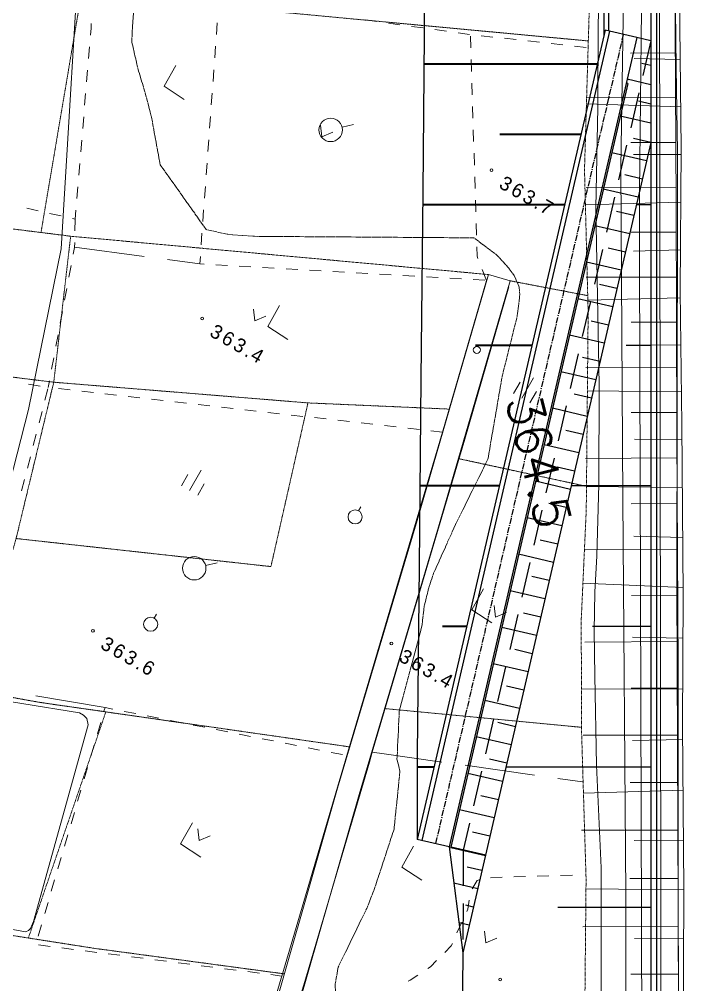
# Model space of a CAD drawing. Header units: millimetres. Extents: x 432273 to 1023813, y -32657 to 705940.
# Drawn here: x 690123 to 761092, y 219158 to 322188 of the extents above; entities that cross this region are included whole.
import ezdxf

# ---------------------------------------------------------------- set-up
doc = ezdxf.new("R2010")
doc.units = ezdxf.units.MM
doc.header["$LTSCALE"] = 100
for name, pattern in [('561019', [1, 0.5, -0.5]), ('56301', [0.5, 0.25, -0.25]), ('56302', [2, 1.5, -0.5]), ('57103', [5.5, 5, -0.5]), ('CENTER', [2, 1.25, -0.25, 0.25, -0.25]), ('DASHED', [19.05, 12.7, -6.35]), ('SXF_一点短鎖線', [9.25, 6, -1.5, 0.25, -1.5])]:
    doc.linetypes.add(name, pattern=pattern)
for name, color, linetype, lineweight in [('D-BGD', 7, 'Continuous', 13), ('D-BMK', 2, 'SXF_一点短鎖線', 13), ('D-BYP-STR2', 6, 'Continuous', 25), ('●予備設計_LP横断', 7, 'Continuous', 13)]:
    doc.layers.add(name, color=color, linetype=linetype, lineweight=lineweight)
doc.styles.add('BIGFONT', font='txt', dxfattribs={"height": 0.2, "bigfont": 'BIGFONT'})
doc.styles.add('Style-WORKING', font='WORKING.shx')

# ---------------------------------------------------------------- blocks, each defined once
blk = doc.blocks.new('M6334')
at = {"layer": '●予備設計_LP横断', "linetype": 'Continuous', "lineweight": 9}
for p, q in [((0, -1.25), (0, 1.25)), ((-1, -1.25), (-1, 0.15)), ((1, -1.25), (1, 0.15))]:
    blk.add_line(p, q, dxfattribs=at)
blk = doc.blocks.new('M6319')
at = {"layer": '●予備設計_LP横断', "linetype": 'Continuous', "lineweight": 9}
blk.add_line((0, 0.5), (0, 1), dxfattribs=at)
blk.add_circle((0, -0.25), 0.75, dxfattribs=at)
blk = doc.blocks.new('M6313')
at = {"layer": '●予備設計_LP横断', "linetype": 'Continuous', "lineweight": 9, "flags": 128}
blk.add_lwpolyline([(-0.75, 0), (0, -1), (0.75, 0)], dxfattribs=at)
blk = doc.blocks.new('M7312')
at = {"layer": '●予備設計_LP横断', "linetype": 'Continuous', "lineweight": 20}
blk.add_circle((0, 0), 0.15, dxfattribs=at)
blk = doc.blocks.new('21311212131313131')
at = {"layer": 'D-BGD', "linetype": 'Continuous'}
for p, q in [((2793051.2034, -1227032.9988), (2793597.8667, -1237644.4188)), ((2798361.9389, -1226886.86), (2798527.5881, -1232145.8119)), ((2803672.7019, -1226741.9534), (2803788.5806, -1237163.8764)), ((2808913.9697, -1226652.7507), (2808972.0809, -1231879.1735)), ((2750527.7847, -1228086.4055), (2750640.5949, -1238118.2714)), ((2755636.8711, -1227926.9285), (2755693.9744, -1232996.3517)), ((2760746.2626, -1227777.3918), (2760861.2553, -1238003.3382)), ((2766085.19, -1227621.1374), (2766047.8657, -1232853.5597)), ((2771424.1175, -1227464.883), (2771159.8276, -1238168.6257)), ((2772257.4533, -1228048.2064), (2772387.2008, -1232975.7984)), ((2776831.3347, -1227369.7082), (2776825.3043, -1232753.9086)), ((2777189.8472, -1227909.6872), (2777450.8153, -1237845.4803)), ((2782157.3277, -1227790.3758), (2782261.4012, -1232806.5163)), ((2782238.7791, -1227284.6289), (2782478.493, -1238097.4968)), ((2787173.4682, -1227686.3022), (2787378.2864, -1237807.9641)), ((2787645.4873, -1227181.7512), (2787841.5855, -1232514.8858)), ((2792225.5275, -1227579.0912), (2792326.2722, -1232684.6125)), ((2797331.0488, -1227478.3465), (2797547.5848, -1237766.0285)), ((2802472.4888, -1227374.4644), (2802577.2032, -1232493.5592)), ((2807596.3856, -1227260.9783), (2807835.4581, -1237424.193)), ((2812680.3939, -1227137.0562), (2812796.3766, -1232193.9175)), ((2715092.9237, -1228947.4858), (2715068.9774, -1233880.5644)), ((2720117.8994, -1228786.1228), (2720030.4719, -1238856.923)), ((2725214.0399, -1228634.1693), (2725311.3188, -1233737.7639)), ((2728708.9414, -1229129.3655), (2728956.0777, -1238715.5751)), ((2730312.0418, -1228563.0341), (2730784.8621, -1238744.9758)), ((2733501.6301, -1229016.9699), (2733614.0256, -1233809.6586)), ((2735408.0027, -1228491.9273), (2735640.5787, -1233497.1787)), ((2738299.1207, -1228895.8028), (2738531.8512, -1238508.3272)), ((2740503.6757, -1228408.314), (2740961.7353, -1238272.3909)), ((2743105.3829, -1228779.4375), (2743225.7179, -1233599.2733)), ((2745515.7302, -1228247.3598), (2745658.4476, -1233221.3455)), ((2747920.4167, -1228667.8741), (2748146.681, -1238333.8606)), ((2752749.0242, -1228552.3411), (2752863.725, -1233403.2937)), ((2757591.2051, -1228432.8383), (2757850.8915, -1238162.7228)), ((2762460.5332, -1228305.3961), (2762591.9451, -1233188.2977)), ((2767343.4348, -1228173.9842), (2767608.564, -1237998.0513)), ((2714397.0787, -1229491.394), (2714523.88, -1234257.7677)), ((2719158.6506, -1229373.3643), (2719398.6796, -1238910.0815)), ((2723933.796, -1229251.3649), (2724055.7954, -1234026.5103)), ((2792059.253, -1240406.981, 364167.9803), (2792373.5549, -1237783.6675, 364109.9803)), ((2714001.8387, -1239022.3528, 364469.9803), (2713889.2433, -1240267.1978, 364460.9803)), ((2802431.3455, -1239894.6429, 364200.9803), (2802369.9622, -1238646.8985, 364144.9803)), ((2802555.0724, -1242388.3772, 364312.9803), (2802493.2089, -1241141.51, 364256.9803)), ((2713776.6478, -1241512.0428, 364451.9803), (2713664.0524, -1242756.8878, 364442.9803)), ((2790872.8231, -1250333.6208, 364387.9803), (2791763.2042, -1242888.6617, 364222.9803)), ((2713551.457, -1244001.7328, 364433.9803), (2713438.8615, -1245246.5778, 364424.9803)), ((2802679.1963, -1244883.4689, 364423.9803), (2802617.813, -1243635.7246, 364367.9803)), ((2713326.2661, -1246491.4228, 364415.9803), (2713213.6706, -1247736.2678, 364406.9803)), ((2738453.2844, -1248933.149), (2739073.986, -1246614.3747)), ((2802803.8004, -1247377.6835, 364535.9803), (2802741.0597, -1246130.3361, 364479.9803)), ((2713101.0752, -1248981.1128, 364397.9803), (2712989.3569, -1250226.438, 364388.9803)), ((2739080.6858, -1249126.1268, 364399.9803), (2737923.6949, -1249598.584, 364417.9803)), ((2739028.2377, -1250546.4035, 364380.9803), (2739074.758, -1249297.3076, 364397.9803)), ((2726798.1506, -1250670.9072, 364414.9803), (2725549.8429, -1250735.4022, 364411.9803)), ((2729294.3691, -1250540.56, 364421.9803), (2728046.4584, -1250606.4123, 364417.9803)), ((2731791.4648, -1250410.6929, 364427.9803), (2730542.6769, -1250476.065, 364424.9803)), ((2734287.2032, -1250281.2228, 364433.9803), (2733039.7726, -1250346.198, 364430.9803)), ((2808751.5583, -1250821.8142, 364503.9803), (2807603.7876, -1250325.7262, 364515.9803)), ((2712874.527, -1251471.1998, 364380.9803), (2712727.6198, -1252712.0818, 364393.9803)), ((2714314.9067, -1251320.3258, 364383.9803), (2713066.1188, -1251385.6979, 364379.9803)), ((2716812.0024, -1251190.4587, 364389.9803), (2715563.2145, -1251255.8308, 364386.9803)), ((2719308.2209, -1251060.1115, 364395.9803), (2718059.433, -1251125.4836, 364392.9803)), ((2721804.8364, -1250931.1216, 364402.9803), (2720556.5287, -1250995.6165, 364398.9803)), ((2724301.0549, -1250800.7743, 364408.9803), (2723052.7472, -1250865.2693, 364405.9803)), ((2738936.0744, -1253045.0756, 364345.9803), (2738981.7175, -1251795.4995, 364362.9803)), ((2755378.9935, -1253465.474, 364619.9803), (2755263.2864, -1254709.7556, 364601.9803)), ((2712581.5898, -1253953.444, 364407.9803), (2712435.5598, -1255194.8062, 364420.9803)), ((2738843.514, -1255542.3904, 364311.9803), (2738890.0343, -1254293.2944, 364328.9803)), ((2712289.5298, -1256436.1684, 364433.9803), (2712143.4998, -1257677.5305, 364447.9803)), ((2738751.3507, -1258041.0625, 364277.9803), (2738796.9938, -1256791.4863, 364294.9803)), ((2755148.4564, -1255954.5174, 364584.9803), (2755032.7493, -1257198.799, 364566.9803)), ((2711996.1125, -1258919.2897, 364460.9803), (2711850.0825, -1260160.6519, 364474.9803)), ((2754917.9194, -1258443.5608, 364548.9803), (2754802.2122, -1259687.8424, 364530.9803)), ((2738658.7904, -1260538.3772, 364242.9803), (2738705.3106, -1259289.2813, 364260.9803)), ((2754687.3823, -1260932.6042, 364513.9803), (2754571.6752, -1262176.8858, 364495.9803)), ((2711704.0525, -1261402.0141, 364487.9803), (2711558.0225, -1262643.3763, 364500.9803)), ((2738566.627, -1263037.0493, 364208.9803), (2738613.1473, -1261787.9534, 364225.9803)), ((2723050.7586, -1264869.5518), (2722730.5748, -1263661.3965)), ((2754456.8452, -1263421.6476, 364477.9803), (2754341.1381, -1264665.9292, 364460.9803)), ((2789789.4384, -1264643.117, 364411.9803), (2790007.1203, -1263412.4787, 364417.9803)), ((2738474.0667, -1265534.364, 364174.9803), (2738520.5869, -1264285.2681, 364191.9803)), ((2754226.3081, -1265910.691, 364442.9803), (2754110.601, -1267154.9725, 364424.9803)), ((2789353.5944, -1267105.2706, 364400.9803), (2789571.2763, -1265874.6323, 364405.9803)), ((2738381.9033, -1268033.0361, 364140.9803), (2738428.4236, -1266783.9402, 364157.9803)), ((2738290.2201, -1270530.8311, 364105.9803), (2738335.8632, -1269281.2549, 364123.9803)), ((2753995.7711, -1268399.7343, 364406.9803), (2753880.0639, -1269644.0159, 364389.9803)), ((2788919.1078, -1269567.0272, 364388.9803), (2789136.7897, -1268336.389, 364394.9803)), ((2813760.3286, -1269396.6545, 364489.9803), (2813632.2705, -1270576.0327, 364096.9803)), ((2753764.7538, -1270889.6549, 364371.9803), (2753649.0467, -1272133.9365, 364353.9803)), ((2788483.2638, -1272029.1808, 364377.9803), (2788700.9457, -1270798.5426, 364383.9803)), ((2738197.1796, -1273029.023, 364071.9803), (2738243.6999, -1271779.927, 364088.9803)), ((2813500.7935, -1271799.1409, 363972.9803), (2813368.5676, -1273042.3598, 363976.9803)), ((2753534.2167, -1273378.6983, 364336.9803), (2753418.5096, -1274622.9799, 364318.9803)), ((2788047.9, -1274490.4572, 364366.9803), (2788265.5819, -1273259.819, 364371.9803)), ((2738105.4965, -1275526.8179, 364037.9803), (2738150.6594, -1274278.1189, 364054.9803)), ((2813235.9447, -1274284.2213, 363980.9803), (2813103.7188, -1275527.4402, 363984.9803)), ((2753303.6796, -1275867.7417, 364300.9803), (2753187.9725, -1277112.0233, 364283.9803)), ((2787612.056, -1276952.6108, 364354.9803), (2787830.2181, -1275721.0954, 364360.9803)), ((2738012.4559, -1278025.0098, 364003.9803), (2738058.9762, -1276775.9139, 364020.9803)), ((2770125.9935, -1278441.8803), (2769805.8097, -1277233.725)), ((2812971.4929, -1276770.659, 363988.9803), (2812839.267, -1278013.8779, 363992.9803)), ((2712212.4104, -1278405.8108, 364608.9803), (2713459.4832, -1278470.6042, 364578.9803)), ((2714707.4332, -1278535.8777, 364547.9803), (2715955.8634, -1278600.2742, 364517.9803)), ((2753073.1426, -1278356.785, 364265.9803), (2752957.4354, -1279601.0666, 364247.9803)), ((2787177.5693, -1279414.3674, 364343.9803), (2787395.2512, -1278183.7292, 364348.9803)), ((2717203.8134, -1278665.5477, 364486.9803), (2718451.7634, -1278730.8213, 364456.9803)), ((2719699.3164, -1278794.7375, 364425.9803), (2720947.2664, -1278860.0111, 364395.9803)), ((2722195.2164, -1278925.2847, 364364.9803), (2723443.6466, -1278989.6811, 364334.9803)), ((2724691.5966, -1279054.9547, 364303.9803), (2725939.1496, -1279118.8709, 364273.9803)), ((2727187.0996, -1279184.1445, 364242.9803), (2728435.0496, -1279249.418, 364212.9803)), ((2729683.4798, -1279313.8144, 364181.9803), (2730931.4298, -1279379.088, 364151.9803)), ((2732178.5026, -1279443.8814, 364120.9803), (2733426.9328, -1279508.2778, 364090.9803)), ((2734674.8828, -1279573.5514, 364059.9803), (2735922.8328, -1279638.8249, 364029.9803)), ((2812707.0411, -1279257.0968, 363996.9803), (2812574.4182, -1280498.9583, 364000.9803)), ((2737566.967, -1283197.4548, 363997.9803), (2737949.3365, -1279743.8349, 363979.9803)), ((2786741.7253, -1281876.521, 364331.9803), (2786959.8874, -1280645.0056, 364337.9803)), ((2752842.6055, -1280845.8284, 364229.9803), (2752726.8984, -1282090.11, 364212.9803)), ((2812442.1923, -1281742.1771, 364004.9803), (2812309.9664, -1282985.396, 364008.9803)), ((2752611.1912, -1283334.3916, 364194.9803), (2752496.3613, -1284579.1534, 364176.9803)), ((2786306.3615, -1284337.7975, 364320.9803), (2786524.0434, -1283107.1592, 364326.9803)), ((2812177.7404, -1284228.6148, 364012.9803), (2812045.5145, -1285471.8337, 364016.9803)), ((2736465.9931, -1293136.6752, 364049.9803), (2737291.8227, -1285682.5992, 364010.9803)), ((2785870.9977, -1286799.0739, 364308.9803), (2786088.6796, -1285568.4357, 364314.9803)), ((2752380.6542, -1285823.435, 364159.9803), (2752265.8242, -1287068.1968, 364141.9803)), ((2811912.4114, -1286714.5724, 364020.9803), (2811780.6657, -1287956.9141, 364024.9803)), ((2752150.1171, -1288312.4784, 364123.9803), (2752035.2871, -1289557.2402, 364105.9803)), ((2785508.6469, -1288850.0053, 364299.9803), (2784428.2036, -1296267.2997, 364050.9803)), ((2788325.2138, -1289610.9727, 364271.9803), (2787118.764, -1289284.5483, 364283.9803)), ((2811648.4398, -1289200.1329, 364028.9803), (2811516.2139, -1290443.3518, 364032.9803)), ((2751919.58, -1290801.5218, 364088.9803), (2751804.7501, -1292046.2836, 364070.9803)), ((2790738.5934, -1290262.9442, 364248.9803), (2789532.1437, -1289936.5199, 364259.9803)), ((2793151.9731, -1290914.9157, 364224.9803), (2791945.5234, -1290588.4914, 364236.9803)), ((2715045.805, -1291980.9012, 364370.9803), (2716293.3389, -1292057.3473, 364351.9803)), ((2795565.833, -1291566.0101, 364200.9803), (2794358.9031, -1291240.4629, 364212.9803)), ((2797979.2127, -1292217.9816, 364176.9803), (2796772.2827, -1291892.4344, 364188.9803)), ((2811383.988, -1291686.5707, 364036.9803), (2811250.8849, -1292929.3093, 364040.9803)), ((2717540.3926, -1292134.6707, 364333.9803), (2718788.3235, -1292212.4742, 364315.9803)), ((2720035.8574, -1292288.9204, 364296.9803), (2721282.9111, -1292366.2437, 364278.9803)), ((2722531.3221, -1292443.1701, 364260.9803), (2723778.3758, -1292520.4934, 364241.9803)), ((2725025.4295, -1292597.8167, 364223.9803), (2726272.9634, -1292674.2629, 364205.9803)), ((2727520.8943, -1292752.0664, 364186.9803), (2728768.4282, -1292828.5126, 364168.9803)), ((2730015.4819, -1292905.8359, 364150.9803), (2731262.5356, -1292983.1592, 364131.9803)), ((2800392.5924, -1292869.9531, 364153.9803), (2799185.6624, -1292544.4059, 364165.9803)), ((2733454.8357, -1293118.5102, 364099.9803), (2734704.9494, -1293125.6863, 364078.9803)), ((2738427.4347, -1293462.5763, 364045.9803), (2739660.8067, -1293666.9343, 364043.9803)), ((2740893.6986, -1293872.1695, 364040.9803), (2742127.0706, -1294076.5275, 364038.9803)), ((2751689.0429, -1293290.5652, 364052.9803), (2751574.213, -1294535.327, 364035.9803)), ((2802805.972, -1293521.9246, 364129.9803), (2801599.0421, -1293196.3774, 364141.9803)), ((2805219.3517, -1294173.8961, 364105.9803), (2804012.4218, -1293848.3489, 364117.9803)), ((2733146.6031, -1294641.5892, 364079.9803), (2732899.1618, -1295866.1963, 364063.9803)), ((2743359.9625, -1294281.7627, 364035.9803), (2744593.3346, -1294486.1207, 364033.9803)), ((2745826.2264, -1294691.3559, 364030.9803), (2747059.5985, -1294895.7139, 364028.9803)), ((2807632.7314, -1294825.8676, 364082.9803), (2806425.8015, -1294500.3204, 364093.9803)), ((2811118.659, -1294172.5282, 364044.9803), (2810986.9133, -1295414.8699, 364048.9803)), ((2748292.4903, -1295100.9491, 364025.9803), (2749525.8624, -1295305.3071, 364023.9803)), ((2750758.7543, -1295510.5423, 364020.9803), (2751472.6227, -1295628.8713, 364019.9803)), ((2751620.3765, -1295663.0157, 364018.9803), (2752837.7424, -1295948.6744, 364010.9803)), ((2810046.1111, -1295477.8391, 364058.9803), (2808839.6613, -1295151.4148, 364070.9803)), ((2732650.363, -1297091.2004, 364047.9803), (2732402.4415, -1298316.6847, 364031.9803)), ((2751162.5498, -1297730.0822, 364010.9803), (2751345.523, -1296494.1237, 364015.9803)), ((2754054.2312, -1296233.8529, 364003.9803), (2755271.117, -1296520.3888, 363995.9803)), ((2756487.6059, -1296805.5673, 363988.9803), (2757704.9718, -1297091.226, 363980.9803)), ((2758921.4606, -1297376.4046, 363972.9803), (2760138.8266, -1297662.0633, 363965.9803)), ((2761356.1926, -1297947.722, 363957.9803), (2762572.6814, -1298232.9005, 363950.9803))]:
    blk.add_line(p, q, dxfattribs=at)
at = {"layer": 'D-BGD', "linetype": '56301'}
for p, q in [((2739073.986, -1246614.3747), (2740484.3002, -1238294.6274)), ((2758161.0028, -1251717.6796), (2760834.6253, -1238003.9897)), ((2786559.0646, -1238007.0333), (2784994.5697, -1259022.2062)), ((2734961.525, -1296738.7022), (2699328.8797, -1291473.4226))]:
    blk.add_line(p, q, dxfattribs=at)
at = {"layer": 'D-BGD', "linetype": '56302'}
for p, q in [((2735291.2666, -1293568.6423), (2738453.2844, -1248933.149)), ((2785967.7726, -1288754.7761), (2810265.5932, -1296518.0028))]:
    blk.add_line(p, q, dxfattribs=at)
at = {"layer": 'D-BGD', "linetype": 'Continuous', "flags": 128}
for points, elevation in [([(2797589.9908, -1217100.9672), (2789691.9592, -1217777.4984), (2788233.7731, -1218875.1167), (2787290.6082, -1219962.8271), (2785985.6292, -1221861.4008), (2784897.0437, -1222275.5425), (2782816.8483, -1222314.4256), (2758125.5803, -1223012.643), (2729586.7561, -1224112.6491), (2701876.4754, -1224919.5057), (2693371.8236, -1225121.4455), (2681951.8825, -1225554.9289), (2678498.6988, -1225305.0425), (2675076.807, -1223325.7478), (2669253.2495, -1220235.7586), (2667695.6723, -1219784.3762), (2666216.6496, -1219422.7391), (2667297.4766, -1230728.5045), (2694173.4505, -1230069.1377), (2715993.1066, -1229378.986), (2724951.051, -1229034.1622)], 367999.9801), ([(2724951.051, -1229034.1622), (2730973.2626, -1228929.0709), (2771207.2687, -1228140.2186), (2831012.6992, -1226650.8401)], 367999.9801), ([(2679911.1663, -1231935.7969), (2831012.6992, -1228557.661)], 366999.9802), ([(2680907.7549, -1234015.8583), (2691732.7564, -1233455.0496), (2694909.8565, -1233355.4308), (2700086.3639, -1233283.2862), (2729276.9233, -1233008.62), (2731799.9054, -1232964.7465), (2736320.5912, -1232861.9118), (2831012.6992, -1230585.054)], 365999.9802), ([(2653862.1039, -1240793.2666), (2672588.4238, -1240957.693), (2674011.2708, -1240424.4283), (2675432.7489, -1239062.7465), (2677356.7776, -1235875.0889), (2680586.5352, -1236152.0085), (2683495.1152, -1236028.5159), (2695022.6117, -1235194.4769), (2726735.4051, -1235052.2338), (2762130.1354, -1234100.605), (2804295.9087, -1232896.3446), (2831012.6992, -1232372.8365)], 364999.9803), ([(2831012.6992, -1234847.8146), (2828371.7792, -1234963.28), (2820208.6759, -1235186.8907), (2813357.7401, -1235337.6442), (2801498.5774, -1235584.263), (2790574.1312, -1236303.8192), (2781034.1559, -1236691.4098), (2776259.4142, -1236862.6518), (2772118.4167, -1236888.3325), (2768236.789, -1236763.012), (2760626.9672, -1236694.4097), (2749972.4013, -1236860.5848), (2731143.2162, -1237631.6795), (2720350.4038, -1237652.631), (2711610.6789, -1237773.7647), (2697334.1945, -1237702.5654), (2685298.6865, -1238346.2828), (2684521.4997, -1238822.5921), (2677097.3582, -1241494.8269), (2662136.5812, -1242686.1153)], 363999.9803)]:
    blk.add_lwpolyline(points, dxfattribs=dict(at, elevation=elevation))
for points in [[(2665309.5852, -1230319.7215), (2665602.928, -1230289.9219), (2667515.4703, -1230234.5018), (2668733.1673, -1230198.8509), (2680699.3755, -1229937.8703), (2691684.3163, -1229636.7641), (2704999.2125, -1229271.6172), (2724570.0025, -1228643.1559), (2739814.7614, -1228430.4374), (2754023.1762, -1227974.1565), (2772170.3482, -1227443.043), (2786134.1071, -1227223.3408), (2803555.2595, -1226743.9522), (2820751.066, -1226451.2914), (2831012.6992, -1226216.7961)], [(2831012.6992, -1226216.7961), (2820751.066, -1226451.2914), (2803555.2595, -1226743.9522), (2786134.1071, -1227223.3408), (2772170.3482, -1227443.043), (2754023.1762, -1227974.1565), (2739814.7614, -1228430.4374), (2724570.0025, -1228643.1559), (2704999.2125, -1229271.6172), (2691684.3163, -1229636.7641), (2680699.3755, -1229937.8703)], [(2739073.986, -1246614.3747), (2765490.0424, -1253677.8001), (2794223.2286, -1261550.2733), (2824387.3906, -1269524.3731), (2831012.6992, -1271363.6249)], [(2831012.6992, -1273854.1056), (2823760.0686, -1271840.6631), (2793599.8954, -1263867.6069), (2764863.1173, -1255995.4475), (2738453.2844, -1248933.149)]]:
    blk.add_lwpolyline(points, dxfattribs=at)
at = {"layer": 'D-BGD', "linetype": '561019', "flags": 128}
blk.add_lwpolyline([(2831012.6992, -1236807.669), (2825017.3697, -1236927.839), (2802688.3304, -1237176.1098), (2786559.0646, -1238007.0333), (2774996.6959, -1238263.3631), (2763337.7913, -1237975.489), (2742248.3589, -1238212.6437), (2727059.991, -1238917.9482), (2710059.59, -1238770.363), (2696268.7816, -1239405.0955), (2688078.3427, -1239185.0873), (2684602.2686, -1238768.7647), (2682567.5174, -1238524.7153), (2678989.8195, -1236871.6804), (2677296.415, -1236101.9729), (2675530.4364, -1235298.2358), (2672942.0956, -1234189.0919), (2671076.1912, -1233388.7937), (2668479.6489, -1232319.6215), (2666402.7326, -1231465.3696), (2665181.1578, -1230800.0541), (2665261.2657, -1230499.6166), (2665309.5852, -1230319.7215)], dxfattribs=at)
at = {"layer": 'D-BGD', "linetype": '56301', "flags": 128}
for points in [[(2699328.8797, -1291473.4226), (2698925.7565, -1281965.9855), (2709730.1088, -1279195.8787), (2710473.9835, -1277799.5627), (2713308.0034, -1238798.7067)], [(2789163.6651, -1262652.0498), (2785097.5386, -1295863.0527), (2783949.3413, -1303068.8303), (2767670.4527, -1298712.7529), (2770098.5603, -1271476.0485), (2752550.9758, -1267888.109), (2752898.6806, -1252796.2414)], [(2752550.9758, -1267888.109), (2750907.6702, -1295044.846), (2767670.4527, -1298712.7529)], [(2833625.1133, -1343738.4534), (2828391.8743, -1343122.8789), (2828404.9074, -1342688.8189), (2828683.5315, -1333429.1915), (2808301.3816, -1326859.897), (2806231.3622, -1326192.9669), (2811211.7378, -1289558.446), (2813527.9244, -1269136.0433)], [(2747423.1012, -1340806.8266), (2747285.8562, -1330649.1944), (2749072.5307, -1313089.123), (2750907.6702, -1295044.846), (2735291.2666, -1293568.6423), (2733051.707, -1315081.8288), (2732568.9745, -1328704.3702), (2732548.3617, -1329293.8862), (2732556.8254, -1340686.3626), (2736490.0336, -1341998.1992)]]:
    blk.add_lwpolyline(points, dxfattribs=at)
at = {"layer": 'D-BGD', "linetype": 'Continuous', "elevation": 363999.9803}
for points in [[(2663566.1021, -1243583.8322), (2663811.7748, -1244197.1387), (2665203.088, -1258149.0392), (2667401.296, -1288286.5935), (2668160.0375, -1293148.1065), (2668566.9285, -1293758.4668), (2669084.4548, -1294041.7801), (2669906.8075, -1293830.7443), (2687991.3718, -1285535.897), (2688648.5364, -1285314.2339), (2689179.3781, -1285240.0242), (2689510.3949, -1285364.2332), (2689722.3872, -1285560.0884), (2689774.6344, -1285839.4989), (2689749.3143, -1291446.0268), (2689893.6972, -1292015.2838), (2690242.0659, -1292274.3962), (2690785.2663, -1292469.1609), (2699521.0196, -1293067.4972), (2736676.9045, -1294563.1801), (2753866.9631, -1297669.2471), (2783794.8879, -1304704.5946)], [(2784386.6145, -1303956.8917), (2786123.8283, -1291558.0582), (2786359.1224, -1291128.2482), (2786717.2193, -1290765.665), (2787389.4306, -1290620.6413), (2808508.9899, -1296003.2677), (2809253.9378, -1296308.4765), (2809478.6715, -1296522.7072), (2809627.4067, -1296854.9388), (2807171.5789, -1312086.6847)]]:
    blk.add_lwpolyline(points, dxfattribs=at)
at = {"layer": 'D-BGD', "linetype": '57103', "elevation": 363499.9804, "flags": 128}
for points in [[(2791645.0933, -1257259.169), (2790352.2186, -1257607.0767), (2785251.613, -1257467.6843), (2776098.4687, -1255243.1655), (2773933.661, -1255030.5218), (2772029.5928, -1254606.0647), (2770452.1288, -1254111.8745), (2765302.2041, -1251932.1752), (2759340.7741, -1249131.5217), (2758155.3428, -1248577.1956), (2749263.3416, -1247235.5211), (2742868.3337, -1245778.7441), (2741267.4828, -1245600.0821), (2740462.5309, -1245548.1745), (2739615.5211, -1245652.2289), (2738488.3413, -1246201.4279), (2737654.5626, -1246839.4231), (2736350.9945, -1248075.2669), (2734570.4829, -1250569.6852), (2734895.2076, -1273946.092), (2734740.6337, -1276810.7517), (2734284.5948, -1279118.2051), (2727482.8357, -1284172.9638), (2722317.827, -1285234.1163), (2719863.4531, -1285923.1889), (2717382.8676, -1286739.277), (2714387.6254, -1287483.3899), (2711844.6408, -1287403.4495), (2703039.5371, -1286227.91), (2697560.2715, -1285753.5406), (2695045.5378, -1285047.2242), (2688348.7809, -1282644.3323), (2687395.9471, -1282537.6895), (2686209.5334, -1282574.5055), (2684516.7841, -1283205.1238), (2681427.6252, -1285557.719)], [(2791645.0933, -1257259.169), (2797851.6851, -1257766.8916), (2804330.257, -1259743.6706), (2806356.3293, -1260497.1262), (2812685.3415, -1263413.505), (2814488.1896, -1263695.9076), (2816230.3384, -1263589.3891), (2821900.3952, -1261836.8262), (2825114.0348, -1259602.5381), (2828120.9145, -1258449.822), (2830550.5126, -1258149.6197), (2831012.6992, -1258193.7371)]]:
    blk.add_lwpolyline(points, dxfattribs=at)
at = {"layer": 'D-BGD', "linetype": 'Continuous'}
for points in [[(2772000.457, -1248755.3983), (2774261.4255, -1249966.9159), (2775624.9228, -1247794.847)], [(2799606.8957, -1255639.3955), (2801867.9474, -1256848.6785), (2803230.5676, -1254676.1294)], [(2742220.7414, -1271145.7733), (2744481.7099, -1272357.2908), (2745845.2072, -1270185.222)], [(2797629.9275, -1279282.2811), (2799890.896, -1280493.7987), (2801254.3933, -1278321.7298)], [(2716831.0515, -1282726.3675), (2719092.02, -1283937.885), (2720455.5173, -1281765.8161)]]:
    blk.add_lwpolyline(points, dxfattribs=at)
at = {"layer": 'D-BGD', "linetype": 'Continuous', "extrusion": (0.010863, 0.003726, 0.999934), "elevation": 390334.4609}
blk.add_lwpolyline([(2799913.3826, -1250757.4983), (2798999.5309, -1250240.1357), (2798934.5405, -1250050.649)], dxfattribs=at)
at = {"layer": 'D-BGD', "linetype": 'Continuous', "extrusion": (0.009372, -0.006408, 0.999936), "elevation": 398814.4923}
blk.add_lwpolyline([(2802916.8272, -1247300.8058), (2802669.7254, -1247194.0413), (2801699.3355, -1247052.7318)], dxfattribs=at)
at = {"layer": 'D-BGD', "linetype": 'Continuous', "extrusion": (-0.005972, 0.057651, 0.998319), "elevation": 275410.9888}
blk.add_lwpolyline([(-2593390.2195, 1543975.11), (-2593155.5515, 1544044.1237), (-2592151.1363, 1543992.3634)], dxfattribs=at)
at = {"layer": 'D-BGD', "linetype": 'Continuous', "extrusion": (0.018916, 0.015772, 0.999697), "elevation": 397799.5529}
blk.add_lwpolyline([(-2761709.0344, -1347687.0375), (-2760736.0387, -1347565.2289), (-2760494.8797, -1347443.4202)], dxfattribs=at)
at = {"layer": 'D-BGD', "linetype": 'Continuous', "extrusion": (-0.992851, 0.118997, 0.009325), "elevation": -2916307.9604}
blk.add_lwpolyline([(919318.2762, 391641.7729), (918025.8375, 391791.7795), (911828.6223, 391654.7735)], dxfattribs=at)
at = {"layer": 'D-BGD', "linetype": 'Continuous', "extrusion": (-0.017454, -0.023493, 0.999572), "elevation": 344685.2287}
blk.add_lwpolyline([(3005487.7114, 681284.0284), (3005171.5974, 681386.5315), (3004259.8123, 681489.0347)], dxfattribs=at)
at = {"layer": 'D-BGD', "linetype": 'Continuous', "extrusion": (0.042308, 0.020203, 0.9989), "elevation": 457741.5996}
blk.add_lwpolyline([(-2345946.5387, -1978889.5446), (-2345695.0929, -1978889.5446), (-2344711.0599, -1978718.9107)], dxfattribs=at)
at = {"layer": 'D-BGD', "linetype": 'Continuous', "extrusion": (0.023697, -0.013664, 0.999626), "elevation": 446211.3366}
blk.add_lwpolyline([(258684.6268, -2999369.9042), (259038.1118, -3000064.4957), (259453.3513, -2999845.151)], dxfattribs=at)
at = {"layer": 'D-BGD', "linetype": 'Continuous', "extrusion": (0.008207, -0.006338, 0.999946), "elevation": 395309.8315}
blk.add_lwpolyline([(2782828.1493, -1286479.3989), (2782424.9429, -1286370.4008), (2782569.971, -1285551.4486)], dxfattribs=at)
at = {"layer": 'D-BGD', "linetype": 'Continuous', "extrusion": (-0.016561, -0.477342, 0.878561), "elevation": 891875.1617}
blk.add_lwpolyline([(2755711.8132, -877620.1381), (2756215.8714, -877599.2014), (2756961.3273, -877622.2318)], dxfattribs=at)
at = {"layer": 'D-BGD', "linetype": 'Continuous', "extrusion": (0.013824, -0.01624, 0.999773), "elevation": 422803.2805}
blk.add_lwpolyline([(1242585.53, -2747438.4499), (1243266.4076, -2748094.9113), (1243027.5832, -2748282.4717)], dxfattribs=at)
at = {"layer": 'D-BGD', "linetype": 'Continuous', "extrusion": (0.016089, 0.08889, 0.995912), "elevation": 291642.897}
blk.add_lwpolyline([(-2922527.581, 814835.8853), (-2923031.337, 814747.3251), (-2923769.7294, 814736.2551)], dxfattribs=at)
at = {"layer": 'D-BGD', "linetype": 'Continuous'}
for points in [[(2665492.2552, -1230798.2146, 368259.9801), (2667458.1821, -1230643.1949, 368309.9801), (2677468.7589, -1230537.17, 368449.9801), (2687437.3332, -1230237.1456, 368379.9801), (2705379.9349, -1229719.4469, 368449.9801), (2730420.1082, -1229085.6891, 368529.9801), (2755172.0995, -1228499.3765, 368689.9801), (2780034.3436, -1227836.6158, 368699.9801), (2804792.6099, -1227322.1406, 368789.9801), (2831012.6992, -1226706.6955, 368859.7305)], [(2677468.7589, -1230537.17, 368449.9801), (2687437.3332, -1230237.1456, 368379.9801), (2705379.9349, -1229719.4469, 368449.9801), (2730420.1082, -1229085.6891, 368529.9801), (2755172.0995, -1228499.3765, 368689.9801), (2780034.3436, -1227836.6158, 368699.9801), (2804792.6099, -1227322.1406, 368789.9801), (2831012.6992, -1226706.6955, 368859.7305)], [(2739716.4523, -1246715.2763, 364399.9803), (2756063.4201, -1251069.8614, 364619.9803), (2789684.0114, -1260252.1165, 364429.9803), (2790747.4261, -1260537.8594, 364419.9803), (2814644.1975, -1267053.2222, 364489.9803), (2815907.0545, -1267391.1453, 364499.9803), (2830009.0006, -1271223.5457, 364529.9803), (2831012.6992, -1271495.9333, 364532.6733)], [(2739080.6858, -1249126.1268, 364399.9803), (2755378.9935, -1253465.474, 364619.9803), (2790089.3145, -1262947.8777, 364419.9803), (2813760.3286, -1269396.6545, 364489.9803), (2813986.0858, -1269463.2405, 364489.9803), (2831012.6992, -1274084.0958, 364538.5878)]]:
    blk.add_polyline3d(points, dxfattribs=at)
for centre, radius in [((2746526.3106, -1249998.6317, 364489.9803), 375), ((2723371.4848, -1266078.3216), 1249.9499), ((2770446.7197, -1279650.6502), 1249.9499)]:
    blk.add_circle(centre, radius, dxfattribs=at)
at = {"layer": 'D-BMK', "color": 4, "linetype": 'CENTER', "lineweight": 25, "ltscale": 5}
blk.add_line((2712529.2467, -1235084.2738), (2799303.4564, -1253305.5335), dxfattribs=at)
at = {"layer": 'D-BYP-STR2'}
for p, q in [((2760790.398, -1239627.0403), (2760613.6744, -1231140.3614)), ((2775740.315, -1237065.7771), (2775610.4232, -1230828.0743)), ((2790928.6858, -1245955.6207), (2790607.1721, -1230515.7872)), ((2805810.3761, -1240117.9537), (2805603.921, -1230203.5001)), ((2697979.8622, -1232444.6261), (2713149.8655, -1232128.7312)), ((2713149.8655, -1232128.7312), (2712837.5011, -1233616.2891)), ((2713149.8655, -1232128.7312), (2724005.0845, -1231902.6859)), ((2724001.515, -1231901.9363), (2810893.6449, -1250147.9574)), ((2730652.1102, -1233298.4598), (2730620.1766, -1231764.9355)), ((2745671.8383, -1234089.6887), (2745616.9255, -1231452.6484)), ((2712837.5011, -1233616.2891), (2712118.2408, -1237041.5868)), ((2712837.5011, -1233616.2891), (2799611.7108, -1251837.5487)), ((2717349.5716, -1234402.3519), (2717316.6911, -1234558.937)), ((2717763.664, -1234487.2187), (2717730.7836, -1234643.8037)), ((2717763.664, -1234487.2187), (2799644.5913, -1251680.9637)), ((2705082.8571, -1237317.8041), (2712680.2431, -1237159.5987)), ((2705233.1662, -1236814.5657), (2712196.3594, -1236669.5666)), ((2712118.2408, -1237041.5868), (2798892.4506, -1255262.8465)), ((2712220.9923, -1236552.2586), (2798995.202, -1254773.5182)), ((2799611.7108, -1251837.5487), (2810893.6449, -1250147.9574)), ((2799611.7108, -1251837.5487), (2799644.5913, -1251680.9637)), ((2799611.7108, -1251837.5487), (2798892.4506, -1255262.8465)), ((2699154.2247, -1256588.4098), (2713058.1631, -1256298.879))]:
    blk.add_line(p, q, dxfattribs=at)
at = {"layer": 'D-BYP-STR2', "linetype": 'DASHED', "lineweight": 25, "ltscale": 3}
for p, q in [((2713149.8655, -1232128.7312), (2799924.0753, -1250349.9908)), ((2799924.0753, -1250349.9908), (2810893.6449, -1250147.9574))]:
    blk.add_line(p, q, dxfattribs=at)
at = {"layer": 'D-BYP-STR2', "lineweight": 25}
for p, q in [((2715794.9453, -1232073.651), (2715589.571, -1233051.6946)), ((2717847.5385, -1232030.9085), (2717316.6911, -1234558.937)), ((2719900.1317, -1231988.166), (2719619.3182, -1233325.4704)), ((2721952.725, -1231945.4235), (2721264.1976, -1235224.3636)), ((2724005.3182, -1231902.681), (2723613.1992, -1233770.0502)), ((2725962.2007, -1232315.7368), (2725178.8236, -1236046.3753)), ((2727919.5137, -1232726.7426), (2727527.8252, -1234592.0619)), ((2729876.8267, -1233137.7485), (2729093.4496, -1236868.3871)), ((2731834.1397, -1233548.7543), (2731442.4512, -1235414.0736)), ((2733791.4527, -1233959.7602), (2733008.0756, -1237690.3988)), ((2735748.7657, -1234370.766), (2735357.0772, -1236236.0853)), ((2737706.0788, -1234781.7719), (2736922.7016, -1238512.4105)), ((2739663.3918, -1235192.7778), (2739271.7032, -1237058.097)), ((2741620.7048, -1235603.7836), (2740837.3276, -1239334.4222)), ((2743578.0178, -1236014.7895), (2743186.3292, -1237880.1088)), ((2745535.3308, -1236425.7953), (2744751.9536, -1240156.4339)), ((2747492.6438, -1236836.8012), (2747100.9552, -1238702.1205)), ((2749449.9568, -1237247.807), (2748666.5796, -1240978.4456)), ((2751407.2698, -1237658.8129), (2751015.5812, -1239524.1322)), ((2753364.5828, -1238069.8187), (2752581.2056, -1241800.4573)), ((2755321.8958, -1238480.8246), (2754930.2072, -1240346.1439)), ((2757279.2088, -1238891.8305), (2756495.8316, -1242622.469)), ((2759236.5218, -1239302.8363), (2758844.8332, -1241168.1556)), ((2761193.8348, -1239713.8422), (2760410.4576, -1243444.4808)), ((2763151.1478, -1240124.848), (2762759.4592, -1241990.1673)), ((2765108.4608, -1240535.8539), (2764325.0836, -1244266.4925)), ((2767065.7738, -1240946.8597), (2766674.0852, -1242812.179)), ((2769023.0868, -1241357.8656), (2768239.7096, -1245088.5042)), ((2770980.3998, -1241768.8715), (2770588.7112, -1243634.1907)), ((2772937.7128, -1242179.8773), (2772154.3356, -1245910.5159)), ((2774895.0258, -1242590.8832), (2774503.3372, -1244456.2025)), ((2776852.3388, -1243001.889), (2776068.9616, -1246732.5276)), ((2778809.6518, -1243412.8949), (2778417.9632, -1245278.2142)), ((2780766.9648, -1243823.9007), (2779983.5876, -1247554.5393)), ((2782724.2778, -1244234.9066), (2782332.5892, -1246100.2259)), ((2784681.5908, -1244645.9124), (2783898.2136, -1248376.551)), ((2786638.9038, -1245056.9183), (2786247.2152, -1246922.2376)), ((2788596.2168, -1245467.9242), (2787812.8396, -1249198.5627)), ((2790553.5298, -1245878.93), (2790161.8412, -1247744.2493)), ((2792510.8428, -1246289.9359), (2791727.4656, -1250020.5744)), ((2794468.1558, -1246700.9417), (2794076.4672, -1248566.261)), ((2796425.4688, -1247111.9476), (2795642.0916, -1250842.5862)), ((2798382.7818, -1247522.9534), (2797991.0932, -1249388.2727)), ((2802059.0626, -1248292.83), (2801728.0408, -1249869.2389)), ((2804016.3756, -1248703.8358), (2803479.9914, -1251258.232)), ((2805973.6886, -1249114.8417), (2805796.8808, -1249956.8448)), ((2807931.0016, -1249525.8475), (2807699.9339, -1250626.2501))]:
    blk.add_line(p, q, dxfattribs=at)
at = {"layer": 'D-BYP-STR2', "lineweight": 35}
for p, q in [((2716127.1122, -1256265.3175), (2715742.6522, -1237802.6579)), ((2723456.8448, -1248010.5992), (2723277.2242, -1239384.803)), ((2731126.9644, -1256102.0594), (2730811.7961, -1240966.9481)), ((2746006.6339, -1250167.3464), (2745880.94, -1244131.2384)), ((2761126.5507, -1255769.8726), (2760950.0839, -1247295.5286)), ((2799644.5913, -1251680.9637), (2800427.9684, -1247950.3251)), ((2776073.0193, -1253043.0094), (2776019.2279, -1250459.8188)), ((2791125.9315, -1255427.8122), (2791088.3718, -1253624.109))]:
    blk.add_line(p, q, dxfattribs=at)
at = {"layer": 'D-BYP-STR2', "ltscale": 1500, "flags": 128}
blk.add_lwpolyline([(2560059.7407, -1232282.7014), (2581062.4067, -1237171.8848, 0.02634359), (2582851.6204, -1237228.8984), (2588366.7181, -1237114.0543, 0.0353635146), (2590758.3827, -1236894.5604), (2609390.7898, -1233845.298, -0.0353635146), (2611782.4544, -1233625.8042), (2831012.6992, -1229060.6432)], format="xyb", dxfattribs=at)
at = {"layer": 'D-BYP-STR2', "flags": 128}
for points in [[(2665461.4269, -1233121.7787), (2831012.6992, -1229674.3966)], [(2810893.6449, -1250147.9574), (2829641.743, -1249925.3279), (2831012.6992, -1249981.981)], [(2713058.1631, -1256298.879), (2729748.9838, -1256116.351), (2749749.0002, -1255908.9229), (2769748.2462, -1255664.5028), (2789748.2626, -1255457.0748), (2798892.4506, -1255262.8465)]]:
    blk.add_lwpolyline(points, dxfattribs=at)
at = {"layer": 'D-BGD', "linetype": 'Continuous', "lineweight": 9, "xscale": 1000, "yscale": 1000, "zscale": 1000, "rotation": 61.30205960440028}
for name, p in [('M6334', (2750483.647, -1244498.2673)), ('M6313', (2774121.0071, -1246923.1298)), ('M6313', (2808891.7666, -1247225.366)), ('M6319', (2764394.3766, -1262489.8283)), ('M6313', (2723246.8108, -1266514.7898)), ('M6313', (2743022.5236, -1273251.8082)), ('M6313', (2798596.5634, -1278032.9938)), ('M6334', (2761054.4081, -1279723.1664)), ('M6319', (2776301.3777, -1284055.4379))]:
    blk.add_blockref(name, p, dxfattribs=at)
at = {"layer": 'D-BGD', "linetype": 'Continuous', "lineweight": 20, "xscale": 1000, "yscale": 1000, "zscale": 1000, "rotation": 61.30205960440028}
for p in [(2813643.2994, -1246103.1669, 363616.9803), (2727318.5964, -1248833.0673, 363660.9803), (2778028.6767, -1258462.4861, 363422.9804), (2743776.9192, -1279361.1907, 363409.9804), (2777347.408, -1290309.2981, 363619.9803)]:
    blk.add_blockref('M7312', p, dxfattribs=at)
at = {"layer": 'D-BGD', "linetype": 'Continuous', "style": 'BIGFONT'}
blk.add_text('364.5', height=3749.9998, rotation=14.862356431, dxfattribs=at).set_placement((2751763.5087, -1246818.9058))
at = {"layer": 'D-BGD', "linetype": 'Continuous', "char_height": 1499.999919, "attachment_point": 7, "rotation": 61.302059604, "line_spacing_factor": 0.722892, "style": 'Style-WORKING'}
for s, insert in [('\\T1.284;363.7', (2729131.8586, -1248115.6571, 363660.9803)), ('\\T1.281;363.4', (2779841.9389, -1257745.0759, 363422.9804)), ('\\T1.281;363.4', (2745590.1814, -1278643.7805, 363409.9804)), ('\\T1.287;363.6', (2779160.6701, -1289591.8879, 363619.9803))]:
    blk.add_mtext(s, dxfattribs=dict(at, insert=insert))

msp = doc.modelspace()

# ---------------------------------------------------------------- linework, layer by layer
at = {"layer": 'D-BGD', "color": 6, "ltscale": 1500, "elevation": 354000, "flags": 128}
msp.add_lwpolyline([(760518.2, 472957.1), (755192.8, 452060.7, 0.02634359), (755098.6, 450273.1), (755098.6, 444756.8, 0.03536351), (755268.2, 442361.1), (757928.9, 423669.2, -0.03536351), (758098.6, 421273.5), (758098.6, 188470.8)], format="xyb", dxfattribs=at)

# ---------------------------------------------------------------- block references
at = {"layer": 'D-BGD', "linetype": '56301', "rotation": 268.807065034117}
msp.add_blockref('21311212131313131', (2045832.1, 3006806.9, 354000), dxfattribs=at)

doc.saveas('drawing.dxf')
